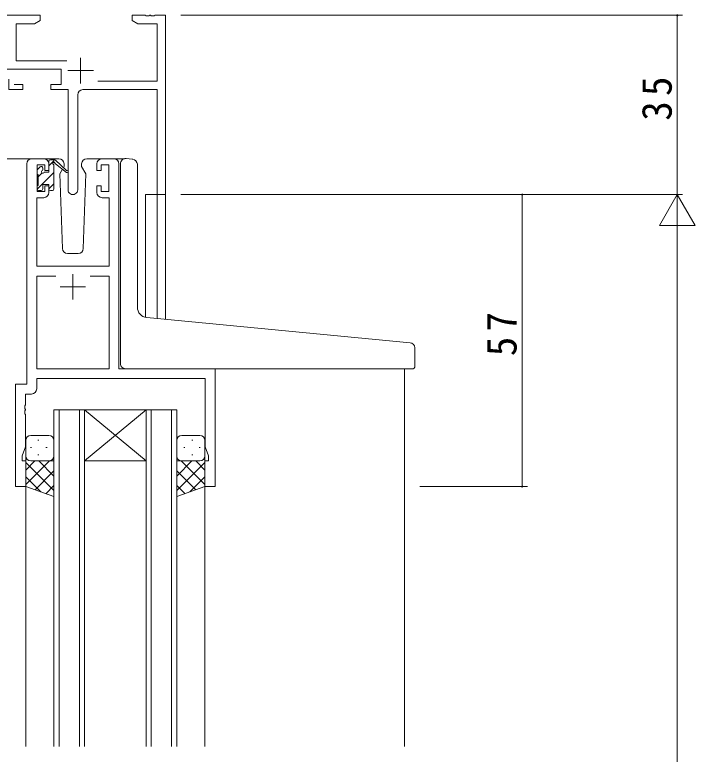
# Model space of a CAD drawing. Units: millimetres, scale not verified. Extents: x -841 to 292, y -594 to 212.
# Drawn here: x -658.2 to -525.2, y -91.9 to 52.4 of the extents above; entities that cross this region are included whole.
import ezdxf

# ---------------------------------------------------------------- set-up
doc = ezdxf.new("R2010")
doc.units = ezdxf.units.MM
doc.header["$LTSCALE"] = 2
doc.linetypes.add('DASHED3', pattern=[4, 3, -1])
for name, color, linetype, lineweight in [('0-3_YKK_11', 7, 'Continuous', 9), ('0-4_YKK_12', 2, 'Continuous', 9), ('0-5_YKK_13', 4, 'Continuous', 9), ('0-6_YKK_D', 6, 'Continuous', 9)]:
    doc.layers.add(name, color=color, linetype=linetype, lineweight=lineweight)
doc.styles.add('ＭＳ ゴシック', font='')
doc.styles.get('ＭＳ ゴシック').set_extended_font_data('MS Gothic')

msp = doc.modelspace()

# ---------------------------------------------------------------- linework, layer by layer
at = {"layer": '0-3_YKK_11'}
for p, q in [((-662.204, 52.319), (-653.204, 52.319)), ((-628.704, 52.319), (-628.704, 17.319)), ((-657.904, 50.689), (-657.904, 43.449)), ((-630.334, 39.449), (-630.334, 50.689)), ((-657.904, 43.449), (-647.996, 43.449)), ((-645.304, 44.019), (-645.304, 39.019)), ((-649.104, 41.819), (-675.904, 41.819)), ((-647.804, 41.519), (-642.804, 41.519)), ((-641.954, 39.449), (-630.334, 39.449)), ((-647.754, 37.819), (-651.104, 37.819)), ((-647.754, 18.269), (-647.754, 37.819)), ((-630.334, 37.819), (-644.854, 37.819)), ((-645.854, 36.819), (-645.854, 18.269)), ((-655.804, -19.681), (-655.804, 23.319)), ((-654.804, 24.319), (-652.504, 24.319)), ((-653.804, 23.119), (-653.804, 17.919)), ((-641.104, 24.319), (-638.804, 24.319)), ((-639.804, 17.919), (-639.804, 23.119)), ((-637.804, 23.319), (-637.804, -16.681)), ((-652.504, 16.719), (-653.874, 16.719)), ((-653.874, 16.719), (-653.874, 3.319)), ((-639.734, 16.719), (-641.104, 16.719)), ((-639.734, 3.319), (-639.734, 16.719)), ((-653.874, 3.319), (-639.734, 3.319)), ((-646.804, 1.819), (-646.804, -3.181)), ((-653.874, 1.389), (-650.154, 1.389)), ((-653.874, -16.681), (-653.874, 1.389)), ((-643.454, 1.389), (-639.734, 1.389)), ((-643.454, 1.389), (-639.734, 1.389)), ((-639.734, 1.389), (-639.734, -16.681)), ((-644.304, -0.681), (-649.304, -0.681)), ((-639.734, -16.681), (-653.874, -16.681)), ((-637.804, -16.681), (-619.004, -16.681)), ((-619.004, -16.681), (-619.004, -39.681)), ((-653.874, -18.611), (-653.874, -20.611)), ((-620.934, -18.611), (-653.874, -18.611)), ((-620.934, -31.95), (-620.934, -18.611)), ((-658.004, -19.681), (-655.804, -19.681)), ((-658.004, -39.681), (-658.004, -19.681)), ((-654.874, -21.611), (-656.074, -21.611)), ((-656.074, -21.611), (-656.074, -23.723)), ((-656.074, -24.639), (-656.074, -24.723)), ((-620.304, -33.681), (-620.934, -31.95)), ((-656.704, -33.681), (-656.704, -34.681)), ((-656.704, -34.681), (-656.004, -34.681)), ((-656.004, -34.681), (-656.004, -39.681)), ((-621.004, -39.681), (-621.004, -34.681)), ((-656.004, -39.681), (-658.004, -39.681)), ((-619.004, -39.681), (-621.004, -39.681))]:
    msp.add_line(p, q, dxfattribs=at)
for points in [[(-653.204, 52.319), (-653.204, 51.319), (-654.295, 50.689), (-657.904, 50.689)], [(-630.334, 50.689), (-634.113, 50.689), (-635.204, 51.319), (-635.204, 52.319), (-632.662, 52.319), (-632.479, 52.199), (-631.929, 52.199), (-631.746, 52.319), (-631.662, 52.319), (-631.479, 52.199), (-630.929, 52.199), (-630.746, 52.319), (-628.704, 52.319)], [(-651.104, 37.819), (-651.104, 38.819), (-649.104, 38.819), (-649.104, 41.819)], [(-658.305, 38.819), (-656.605, 38.819), (-656.605, 37.819), (-659.305, 37.819), (-659.305, 39.889)], [(-628.704, 17.319), (-630.334, 17.319), (-630.334, 37.819)], [(-651.504, 23.319), (-651.504, 22.019), (-652.304, 22.019), (-652.304, 23.119), (-653.804, 23.119)], [(-639.804, 23.119), (-641.304, 23.119), (-641.304, 22.019), (-642.104, 22.019), (-642.104, 23.319)], [(-653.804, 17.919), (-652.304, 17.919), (-652.304, 19.019), (-651.504, 19.019), (-651.504, 17.719)], [(-642.104, 17.719), (-642.104, 19.019), (-641.304, 19.019), (-641.304, 17.919), (-639.804, 17.919)], [(-656.074, -23.723), (-656.194, -23.906), (-656.194, -24.456), (-656.074, -24.639)], [(-656.074, -24.723), (-656.194, -24.906), (-656.194, -25.456), (-656.074, -25.639), (-656.074, -31.95), (-656.704, -33.681)], [(-621.004, -34.681), (-620.304, -34.681), (-620.304, -33.681)]]:
    msp.add_lwpolyline(points, dxfattribs=at)
for centre, radius, start, end in [((-644.854, 36.819), 1, 90, 179.99998), ((-654.804, 23.319), 1, 90, 179.99998), ((-652.504, 23.319), 1, 0, 89.99998), ((-641.104, 23.319), 1, 90, 179.99998), ((-638.804, 23.319), 1, 0, 89.99998), ((-652.504, 17.719), 1, 270, 359.99998), ((-646.804, 18.269), 0.95, 179.99998, 0), ((-641.104, 17.719), 1, 180, 269.99998), ((-654.874, -20.611), 1, 270, 359.99998)]:
    msp.add_arc(centre, radius, start, end, dxfattribs=at)
at = {"layer": '0-4_YKK_12'}
for p, q in [((-664.004, 24.319), (-654.804, 24.319)), ((-638.804, 24.319), (-636.737, 24.319)), ((-628.704, 17.319), (-632.604, 17.319)), ((-632.604, 17.319), (-632.604, -6.627)), ((-630.334, 17.319), (-630.334, -6.857)), ((-628.704, 17.319), (-628.704, -7.014)), ((-582.004, -16.681), (-582.004, -90.431)), ((-644.502, -24.681), (-650.502, -24.681)), ((-650.502, -24.681), (-650.502, -90.431)), ((-649.502, -90.431), (-649.502, -24.681)), ((-645.502, -24.681), (-645.502, -90.431)), ((-644.502, -24.681), (-632.502, -24.681)), ((-644.502, -24.681), (-632.502, -34.682)), ((-632.502, -24.681), (-644.502, -34.682)), ((-644.502, -90.431), (-644.502, -24.681)), ((-626.502, -24.681), (-632.502, -24.681)), ((-632.502, -24.681), (-632.502, -90.431)), ((-631.502, -90.431), (-631.502, -24.681)), ((-627.502, -24.681), (-627.502, -90.431)), ((-626.502, -90.431), (-626.502, -24.681)), ((-644.502, -34.682), (-632.502, -34.682)), ((-656.004, -39.181), (-656.004, -90.431)), ((-621.004, -39.181), (-621.004, -90.431))]:
    msp.add_line(p, q, dxfattribs=at)
at = {"layer": '0-5_YKK_13'}
for p, q in [((-649.517, 24.319), (-652.504, 24.319)), ((-651.503, 22.908), (-650.503, 23.908)), ((-651.203, 24.119), (-650.413, 24.119)), ((-650.503, 23.619), (-650.503, 24.119)), ((-650.22, 24.049), (-648.037, 22.001)), ((-648.07, 21.656), (-650.21, 23.353)), ((-641.104, 24.319), (-644.091, 24.319)), ((-637.507, -6.211), (-637.507, 23.346)), ((-636.419, 24.342), (-635.207, 24.236)), ((-635.119, 24.228), (-635.207, 24.236)), ((-634.207, -4.667), (-634.207, 23.232)), ((-653.803, 21.419), (-653.803, 22.019)), ((-653.799, 18.367), (-650.503, 21.663)), ((-653.716, 22.231), (-653.216, 22.731)), ((-652.703, 22.519), (-652.703, 22.18)), ((-650.503, 18.419), (-650.503, 23.019)), ((-648.825, 22.255), (-649.346, 21.352)), ((-653.603, 20.808), (-652.875, 21.537)), ((-653.603, 19.119), (-653.603, 21.219)), ((-649.346, 21.352), (-648.838, 6.784)), ((-644.77, 6.784), (-644.262, 21.352)), ((-653.803, 18.419), (-653.803, 18.919)), ((-652.703, 19.319), (-652.703, 18.419)), ((-652.703, 19.319), (-651.503, 19.319)), ((-651.503, 18.418), (-650.503, 19.418)), ((-651.503, 19.319), (-651.503, 18.419)), ((-653.003, 18.119), (-653.503, 18.119)), ((-650.803, 18.119), (-651.203, 18.119)), ((-647.838, 5.819), (-645.77, 5.819)), ((-637.507, -15.679), (-637.507, -6.211)), ((-582.919, -11.425), (-632.381, -6.66)), ((-580.919, -11.6), (-582.919, -11.425)), ((-580.007, -16.379), (-580.007, -12.596)), ((-636.507, -16.679), (-583.007, -16.679)), ((-580.306, -16.679), (-583.007, -16.679)), ((-651.504, -29.681), (-655.004, -29.681)), ((-625.505, -29.681), (-622.005, -29.681)), ((-656.004, -30.681), (-656.004, -33.681)), ((-653.669, -30.629), (-653.469, -30.629)), ((-650.504, -33.681), (-650.504, -30.681)), ((-626.505, -33.681), (-626.505, -30.681)), ((-623.34, -30.629), (-623.54, -30.629)), ((-621.005, -30.681), (-621.005, -33.681)), ((-655.084, -32.044), (-654.884, -32.044)), ((-652.054, -32.044), (-651.854, -32.044)), ((-624.955, -32.044), (-625.155, -32.044)), ((-621.925, -32.044), (-622.125, -32.044)), ((-656.004, -39.681), (-656.004, -33.681)), ((-653.669, -33.459), (-653.469, -33.459)), ((-650.504, -33.459), (-650.504, -41.645)), ((-626.505, -33.459), (-626.505, -41.645)), ((-623.34, -33.459), (-623.54, -33.459)), ((-621.005, -39.681), (-621.005, -33.681)), ((-651.384, -34.681), (-656.004, -39.301)), ((-654.212, -34.681), (-656.004, -36.473)), ((-656.004, -34.949), (-650.504, -40.449)), ((-655.004, -34.681), (-651.404, -34.681)), ((-654.604, -34.681), (-650.504, -34.681)), ((-653.444, -34.681), (-650.504, -37.621)), ((-650.615, -34.681), (-650.504, -34.792)), ((-626.394, -34.681), (-626.505, -34.792)), ((-622.405, -34.681), (-626.505, -34.681)), ((-623.565, -34.681), (-626.505, -37.621)), ((-621.005, -34.949), (-626.505, -40.449)), ((-625.626, -34.681), (-621.005, -39.301)), ((-622.005, -34.681), (-625.605, -34.681)), ((-622.797, -34.681), (-621.005, -36.473)), ((-650.504, -36.63), (-654.2, -40.325)), ((-626.505, -36.63), (-622.809, -40.325)), ((-656.004, -37.778), (-653.043, -40.738)), ((-621.005, -37.778), (-623.966, -40.738)), ((-650.504, -41.645), (-656.004, -39.681)), ((-650.504, -39.458), (-652.116, -41.07)), ((-626.505, -39.458), (-624.894, -41.07)), ((-626.505, -41.645), (-621.005, -39.681))]:
    msp.add_line(p, q, dxfattribs=at)
for points in [[(-652.242, 21.719), (-651.503, 21.719), (-651.503, 23.819)], [(-648.518, 23.354), (-648.499, 22.819), (-648.643, 22.569)], [(-644.262, 21.352), (-645.109, 22.819), (-645.09, 23.354)]]:
    msp.add_lwpolyline(points, dxfattribs=at)
for centre, radius, start, end in [((-651.203, 23.819), 0.3, 90, 180), ((-650.503, 23.419), 0.2, 20.88332, 233.1301), ((-650.803, 23.019), 0.3, 0, 53.1301), ((-650.413, 23.819), 0.3, 49.8974, 90), ((-650.036, 23.597), 0.3, 200.88332, 234.62001), ((-649.517, 23.319), 1, 2, 90), ((-644.091, 23.319), 1, 90, 178), ((-636.507, 23.346), 1, 85, 180), ((-635.207, 23.232), 1, 0, 85), ((-653.503, 22.019), 0.3, 135, 180), ((-653.003, 22.519), 0.3, 0, 135), ((-652.703, 21.719), 0.25, 123.05573, 326.94426), ((-653.003, 22.18), 0.3, 303.05573, 0), ((-652.242, 21.419), 0.3, 90, 146.94426), ((-647.954, 21.819), 0.2, 234.62001, 114.62001), ((-653.603, 21.419), 0.2, 180, 270), ((-653.603, 18.919), 0.2, 90, 180), ((-653.503, 18.419), 0.3, 180, 270), ((-653.003, 18.419), 0.3, 270, 0), ((-651.203, 18.419), 0.3, 180, 270), ((-650.803, 18.419), 0.3, 270, 0), ((-647.838, 6.819), 1, 182, 270), ((-645.77, 6.819), 1, 270, 358), ((-632.207, -4.667), 2, 180, 264.99998), ((-581.007, -12.596), 1, 0, 85), ((-636.507, -15.679), 1, 180, 224.427), ((-636.507, -15.679), 1, 224.427, 270), ((-636.507, -15.679), 1, 224.427, 238.63306), ((-580.306, -16.379), 0.3, 270, 0), ((-655.004, -30.681), 1, 90, 180), ((-651.504, -30.681), 1, 0, 90), ((-625.505, -30.681), 1, 89.99998, 179.99998), ((-622.005, -30.681), 1, 359.99998, 89.99998), ((-655.004, -33.681), 1, 180, 270), ((-655.004, -33.681), 1, 180, 270), ((-651.504, -33.681), 1, 270, 0), ((-651.504, -33.681), 1, 270, 0), ((-625.505, -33.681), 1, 179.99998, 269.99998), ((-625.505, -33.681), 1, 179.99998, 269.99998), ((-622.005, -33.681), 1, 269.99998, 359.99998), ((-622.005, -33.681), 1, 269.99998, 359.99998)]:
    msp.add_arc(centre, radius, start, end, dxfattribs=at)
at = {"layer": '0-5_YKK_13', "linetype": 'DASHED3'}
for centre, start, end in [((-630.746, -17.181), 90, 93.72617), ((-630.746, -17.181), 90, 93.72617), ((-628.862, -17.181), 87.13426, 90), ((-628.862, -17.181), 87.13426, 90)]:
    msp.add_arc(centre, 0.5, start, end, dxfattribs=at)
at = {"layer": '0-6_YKK_D'}
for p, q in [((-625.704, 52.319), (-527.704, 52.319)), ((-528.704, 52.319), (-528.704, 17.319)), ((-625.704, 17.319), (-527.704, 17.319)), ((-625.704, 17.319), (-527.704, 17.319)), ((-579.004, 17.319), (-558.007, 17.319)), ((-559.007, -39.681), (-559.007, 17.319)), ((-528.704, 17.319), (-532.204, 11.257)), ((-528.704, 17.319), (-525.204, 11.257)), ((-528.704, 17.319), (-528.704, 5.195)), ((-532.204, 11.257), (-525.204, 11.257)), ((-528.704, 10.319), (-528.704, -375.681)), ((-579.004, -39.681), (-558.007, -39.681))]:
    msp.add_line(p, q, dxfattribs=at)
for centre, start, end in [((-528.704, 52.319), 90, 270), ((-528.704, 52.319), 270, 90), ((-559.007, 17.319), 90, 270), ((-559.007, 17.319), 270, 90), ((-559.007, -39.681), 90, 270), ((-559.007, -39.681), 270, 90)]:
    msp.add_arc(centre, 0.106, start, end, dxfattribs=at)

# ---------------------------------------------------------------- texts
at = {"layer": '0-6_YKK_D', "color": 7, "char_height": 5.865, "attachment_point": 7, "rotation": 90, "style": 'ＭＳ ゴシック'}
for s, insert in [('\\T1.27;\\W0.95;35', (-529.704, 31.749)), ('\\T1.27;\\W0.95;57', (-560.007, -14.227))]:
    msp.add_mtext(s, dxfattribs=dict(at, insert=insert))

doc.saveas('drawing.dxf')
